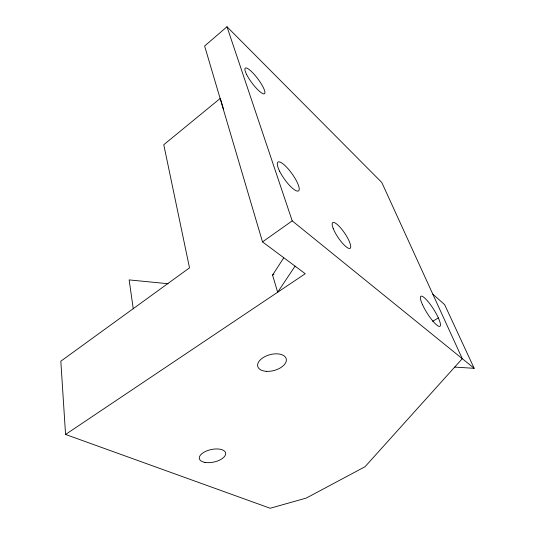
<?xml version="1.0" encoding="UTF-8"?>
<svg xmlns="http://www.w3.org/2000/svg" width="535" height="535" viewBox="0 0 535 535"><rect width="100%" height="100%" fill="white"/><g stroke="black" fill="none" stroke-linecap="round" stroke-linejoin="round"><path stroke-width="0.8" d="M295.079 266.149L277.658 292.23L272.576 275.057L283.717 257.85M65.564 434.453L270.175 508.25L306.281 498.072L365.037 466.727L462.28 358.671L381.783 182.468L226.987 26.75L204.631 46.023L262.518 241.9L305.258 273.726L65.564 434.453L60.823 361.192L189.51 267.848L163.77 144.724L220.313 98.36L223.65 109.648M262.518 241.9L292.21 220.861L226.987 26.75M272.576 275.057L273.927 274.134M432.628 321.334L438.352 317.93M454.703 367.09L474.177 368.314L444.632 304.642L432.788 294.116M168.064 283.724L129.142 279.905L133.262 308.809M292.21 220.861L474.177 368.314M333.245 228.585A15.535 3.932 55.9 0 0 349.335 248.487A15.535 3.932 55.9 0 0 341.751 229.248A15.535 3.932 55.9 0 0 333.245 228.585M246.668 74.606A15.99 3.591 53.1 0 0 263.962 93.886A15.99 3.591 53.1 0 0 254.105 74.265A15.99 3.591 53.1 0 0 246.668 74.606M279.598 171.18A17.702 4.661 54.4 0 0 298.43 190.962A17.702 4.661 54.4 0 0 286.753 167.321A17.702 4.661 54.4 0 0 279.598 171.18M422.516 304.716A17.782 3.778 57.6 0 0 439.73 326.39A17.782 3.778 57.6 0 0 428.996 302.73A17.782 3.778 57.6 0 0 422.516 304.716M204.945 462.401A13.428 6.393 -12.2 0 0 225.636 454.175A13.428 6.393 -12.2 0 0 206.878 450.844A13.428 6.393 -12.2 0 0 204.945 462.401M266.283 371.33A14.733 8.172 -15.1 0 0 286.278 359.018A14.733 8.172 -15.1 0 0 263.407 357.447A14.733 8.172 -15.1 0 0 266.283 371.33"/></g></svg>
